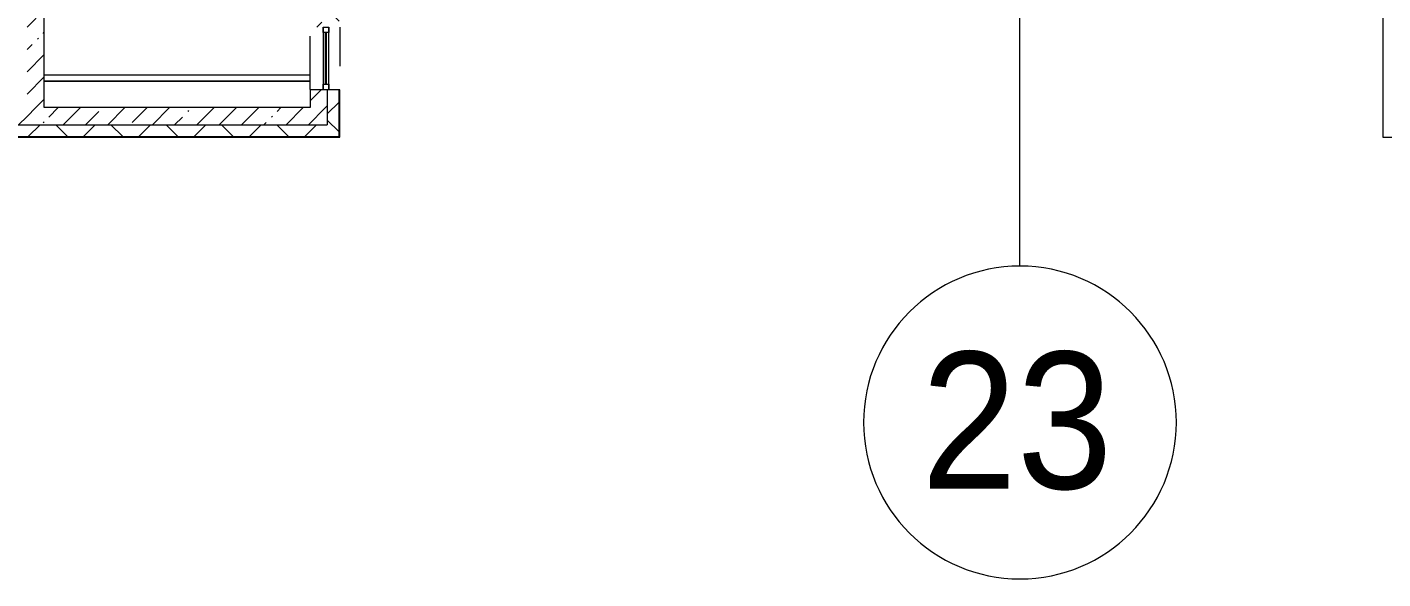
# Model space of a CAD drawing. Header units: millimetres. Extents: x -8624 to 200664, y -8553 to 29000.
# Drawn here: x 71860 to 89202, y -5906 to 1150 of the extents above; entities that cross this region are included whole.
import ezdxf

# ---------------------------------------------------------------- set-up
doc = ezdxf.new("R2010")
doc.units = ezdxf.units.MM
doc.linetypes.add('200_ШТРИХ__ш1_п0_6_', pattern=[800, 500, -300])
for name, color, linetype, lineweight in [('A-DETL-MBND-1', 7, '200_ШТРИХ__ш1_п0_6_', 9), ('A-GLAZ', 7, 'Continuous', 5), ('A-WALL', 7, 'Continuous', 5), ('A-WALL-1', 7, 'Continuous', 9), ('I-WALL', 7, 'Continuous', 5), ('Оси', 7, 'Continuous', 9), ('Оси-1', 7, 'Continuous', 20)]:
    doc.layers.add(name, color=color, linetype=linetype, lineweight=lineweight)
doc.layers.add('A-WALL-2', color=7, linetype='Continuous', lineweight=5, true_color=0x737373)
doc.styles.add('Arial', font='arial.ttf', dxfattribs={"width": 0.9, "height": 1750})
pattern_1 = [(45, (0, 0), (-353.5534, 353.5534), []), (135, (0, 0), (-353.5534, -353.5534), [])]
pattern_2 = [(45, (0, 0), (-285.1231, 285.1231), []), (45, (285.12, 0), (-285.1231, 285.1231), [504.031, -100.806, 16.764, -84.042])]

# ---------------------------------------------------------------- blocks, each defined once
blk = doc.blocks.new('120_Окно_СКБ_1Ст - 120_Окно_СКБ_1Ст 800х2500 EI30-23532001-3_1_3_птичка копия 1')
at = {"layer": 'A-GLAZ'}
for p, q in [((-400, -127), (-400, -57)), ((-400, -57), (-330, -57)), ((400, -57), (-400, -57)), ((-330, -127), (-400, -127)), ((-400, -127), (400, -127)), ((-330, -57), (-330, -127)), ((330, -87), (-330, -87)), ((330, -97), (-330, -97)), ((330, -127), (330, -57)), ((330, -57), (400, -57)), ((400, -127), (330, -127)), ((400, -57), (400, -127))]:
    blk.add_line(p, q, dxfattribs=at)
blk = doc.blocks.new('Зашивка приборов отопления38 - Зашивка приборов отопления-33325280-3_1_3_птичка копия 1')
at = {"layer": 'A-WALL'}
for p, q in [((120705, 18041), (120705, 17931)), ((120705, 17931), (124105, 17931)), ((124105, 17931), (120705, 17931)), ((120705, 17931), (120705, 17856)), ((120705, 17856), (124105, 17856))]:
    blk.add_line(p, q, dxfattribs=at)
blk = doc.blocks.new('Ось сетки - D8-29747960-3_1_3_птичка копия 1')
at = {"layer": 'Оси-1'}
for start, end in [(360, 180), (180, 360)]:
    blk.add_arc((0, 0), 4, start, end, dxfattribs=at)

msp = doc.modelspace()

# ---------------------------------------------------------------- hatches: boundary and pattern name
at = {"layer": 'A-WALL'}
h = msp.add_hatch(dxfattribs=at)
h.set_pattern_fill('FP_27', color=256, style=0, pattern_type=2)
h.set_pattern_definition(pattern_1)
h.paths.add_polyline_path([(75700, -250), (75850, -250), (75850, 350), (75700, 350), (75700, -100)])
h.paths.add_polyline_path([(75850, 1150), (75850, 3320), (75700, 3320), (75700, 1150)])
h = msp.add_hatch(dxfattribs=at)
h.set_pattern_fill('FP_27', color=256, style=0, pattern_type=2)
h.set_pattern_definition(pattern_1)
h.paths.add_polyline_path([(71560, -250), (75700, -250), (75700, -100), (71560, -100)])
h.paths.add_polyline_path([(70660, -250), (70660, -100), (67060, -100), (67060, -250), (67723.5, -250)])
h.paths.add_polyline_path([(57810, -250), (57810, -100), (56627.1, -100), (56627.1, -250), (57131.3, -250)])
h.paths.add_polyline_path([(60910, -250), (61610, -250), (61610, -100), (60910, -100)])
h.paths.add_polyline_path([(65160, -250), (66160, -250), (66160, -100), (65160, -100), (65160, -143.1)])
h.paths.add_polyline_path([(63710, -250), (64260, -250), (64260, -100), (63710, -100)])
at = {"layer": 'I-WALL'}
h = msp.add_hatch(dxfattribs=at)
h.set_pattern_fill('FP_23', color=256, style=0, pattern_type=2)
h.set_pattern_definition(pattern_2)
h.paths.add_polyline_path([(75480, 120), (75700, 120), (75700, 350), (75480, 350)])
h.paths.add_polyline_path([(75480, 1150), (75700, 1150), (75700, 3550), (75480, 3550), (75480, 2703.7)])
h.paths.add_polyline_path([(75480, 4050), (75700, 4050), (75700, 7900), (75480, 7900), (75480, 4411.7)])
h = msp.add_hatch(dxfattribs=at)
h.set_pattern_fill('FP_23', color=256, style=0, pattern_type=2)
h.set_pattern_definition(pattern_2)
h.paths.add_polyline_path([(71860, 120), (72080, 120), (72080, 7680), (71860, 7680), (71860, 426.2)])
h = msp.add_hatch(dxfattribs=at)
h.set_pattern_fill('FP_23', color=256, style=0, pattern_type=2)
h.set_pattern_definition(pattern_2)
h.paths.add_polyline_path([(70660, -100), (70660, 120), (67060, 120), (67060, -100), (67723.5, -100)])
h.paths.add_polyline_path([(71860, -100), (71860, 120), (71560, 120), (71560, -100)])
h.paths.add_polyline_path([(66160, -100), (66160, 120), (65910, 120), (65910, -100), (65958.2, -100)])
h = msp.add_hatch(dxfattribs=at)
h.set_pattern_fill('FP_23', color=256, style=0, pattern_type=2)
h.set_pattern_definition(pattern_2)
h.paths.add_polyline_path([(71860, -100), (75700, -100), (75700, 120), (71860, 120)])

# ---------------------------------------------------------------- linework, layer by layer
at = {"layer": 'A-DETL-MBND-1'}
for p, q in [((75480, 535), (75480, 1150)), ((75858, 1150), (75858, 350))]:
    msp.add_line(p, q, dxfattribs=at)
at = {"layer": 'A-WALL'}
for p, q in [((89202, 10400), (89202, -258)), ((75858, 350), (75700, 350)), ((75858, -258), (75858, 350)), ((75700, 120), (75700, -100)), ((65160, -258), (75858, -258))]:
    msp.add_line(p, q, dxfattribs=at)
at = {"layer": 'A-WALL-1'}
for p, q in [((75700, 350), (75700, 120)), ((75850, -250), (75850, 350)), ((75853, -253), (75853, 350)), ((71560, -100), (75700, -100)), ((71560, -250), (75850, -250)), ((71560, -253), (75853, -253))]:
    msp.add_line(p, q, dxfattribs=at)
at = {"layer": 'A-WALL-2'}
msp.add_line((89202, -258), (92730, -258), dxfattribs=at)
at = {"layer": 'I-WALL'}
for p, q in [((72080, 120), (72080, 7680)), ((75700, 350), (75480, 350)), ((75480, 350), (75480, 120)), ((75480, 120), (72080, 120))]:
    msp.add_line(p, q, dxfattribs=at)
at = {"layer": 'Оси'}
msp.add_line((84560, -1906.3), (84560, 9979), dxfattribs=at)

# ---------------------------------------------------------------- block references
at = {"layer": 'A-GLAZ', "rotation": 270}
msp.add_blockref('120_Окно_СКБ_1Ст - 120_Окно_СКБ_1Ст 800х2500 EI30-23532001-3_1_3_птичка копия 1', (75775, 750), dxfattribs=at)
at = {"layer": 'A-WALL', "rotation": 180}
msp.add_blockref('Зашивка приборов отопления38 - Зашивка приборов отопления-33325280-3_1_3_птичка копия 1', (196184.7, 18391.2), dxfattribs=at)
at = {"layer": 'Оси-1', "xscale": 499.9999999999995, "yscale": 499.9999999999995, "zscale": 499.9999999999995}
msp.add_blockref('Ось сетки - D8-29747960-3_1_3_птичка копия 1', (84560, -3906.3), dxfattribs=at)

# ---------------------------------------------------------------- texts
at = {"layer": 'Оси', "insert": (83296.9, -3003), "char_height": 1750, "width": 3030.379, "attachment_point": 1, "style": 'Arial'}
msp.add_mtext('23', dxfattribs=at)

doc.saveas('drawing.dxf')
